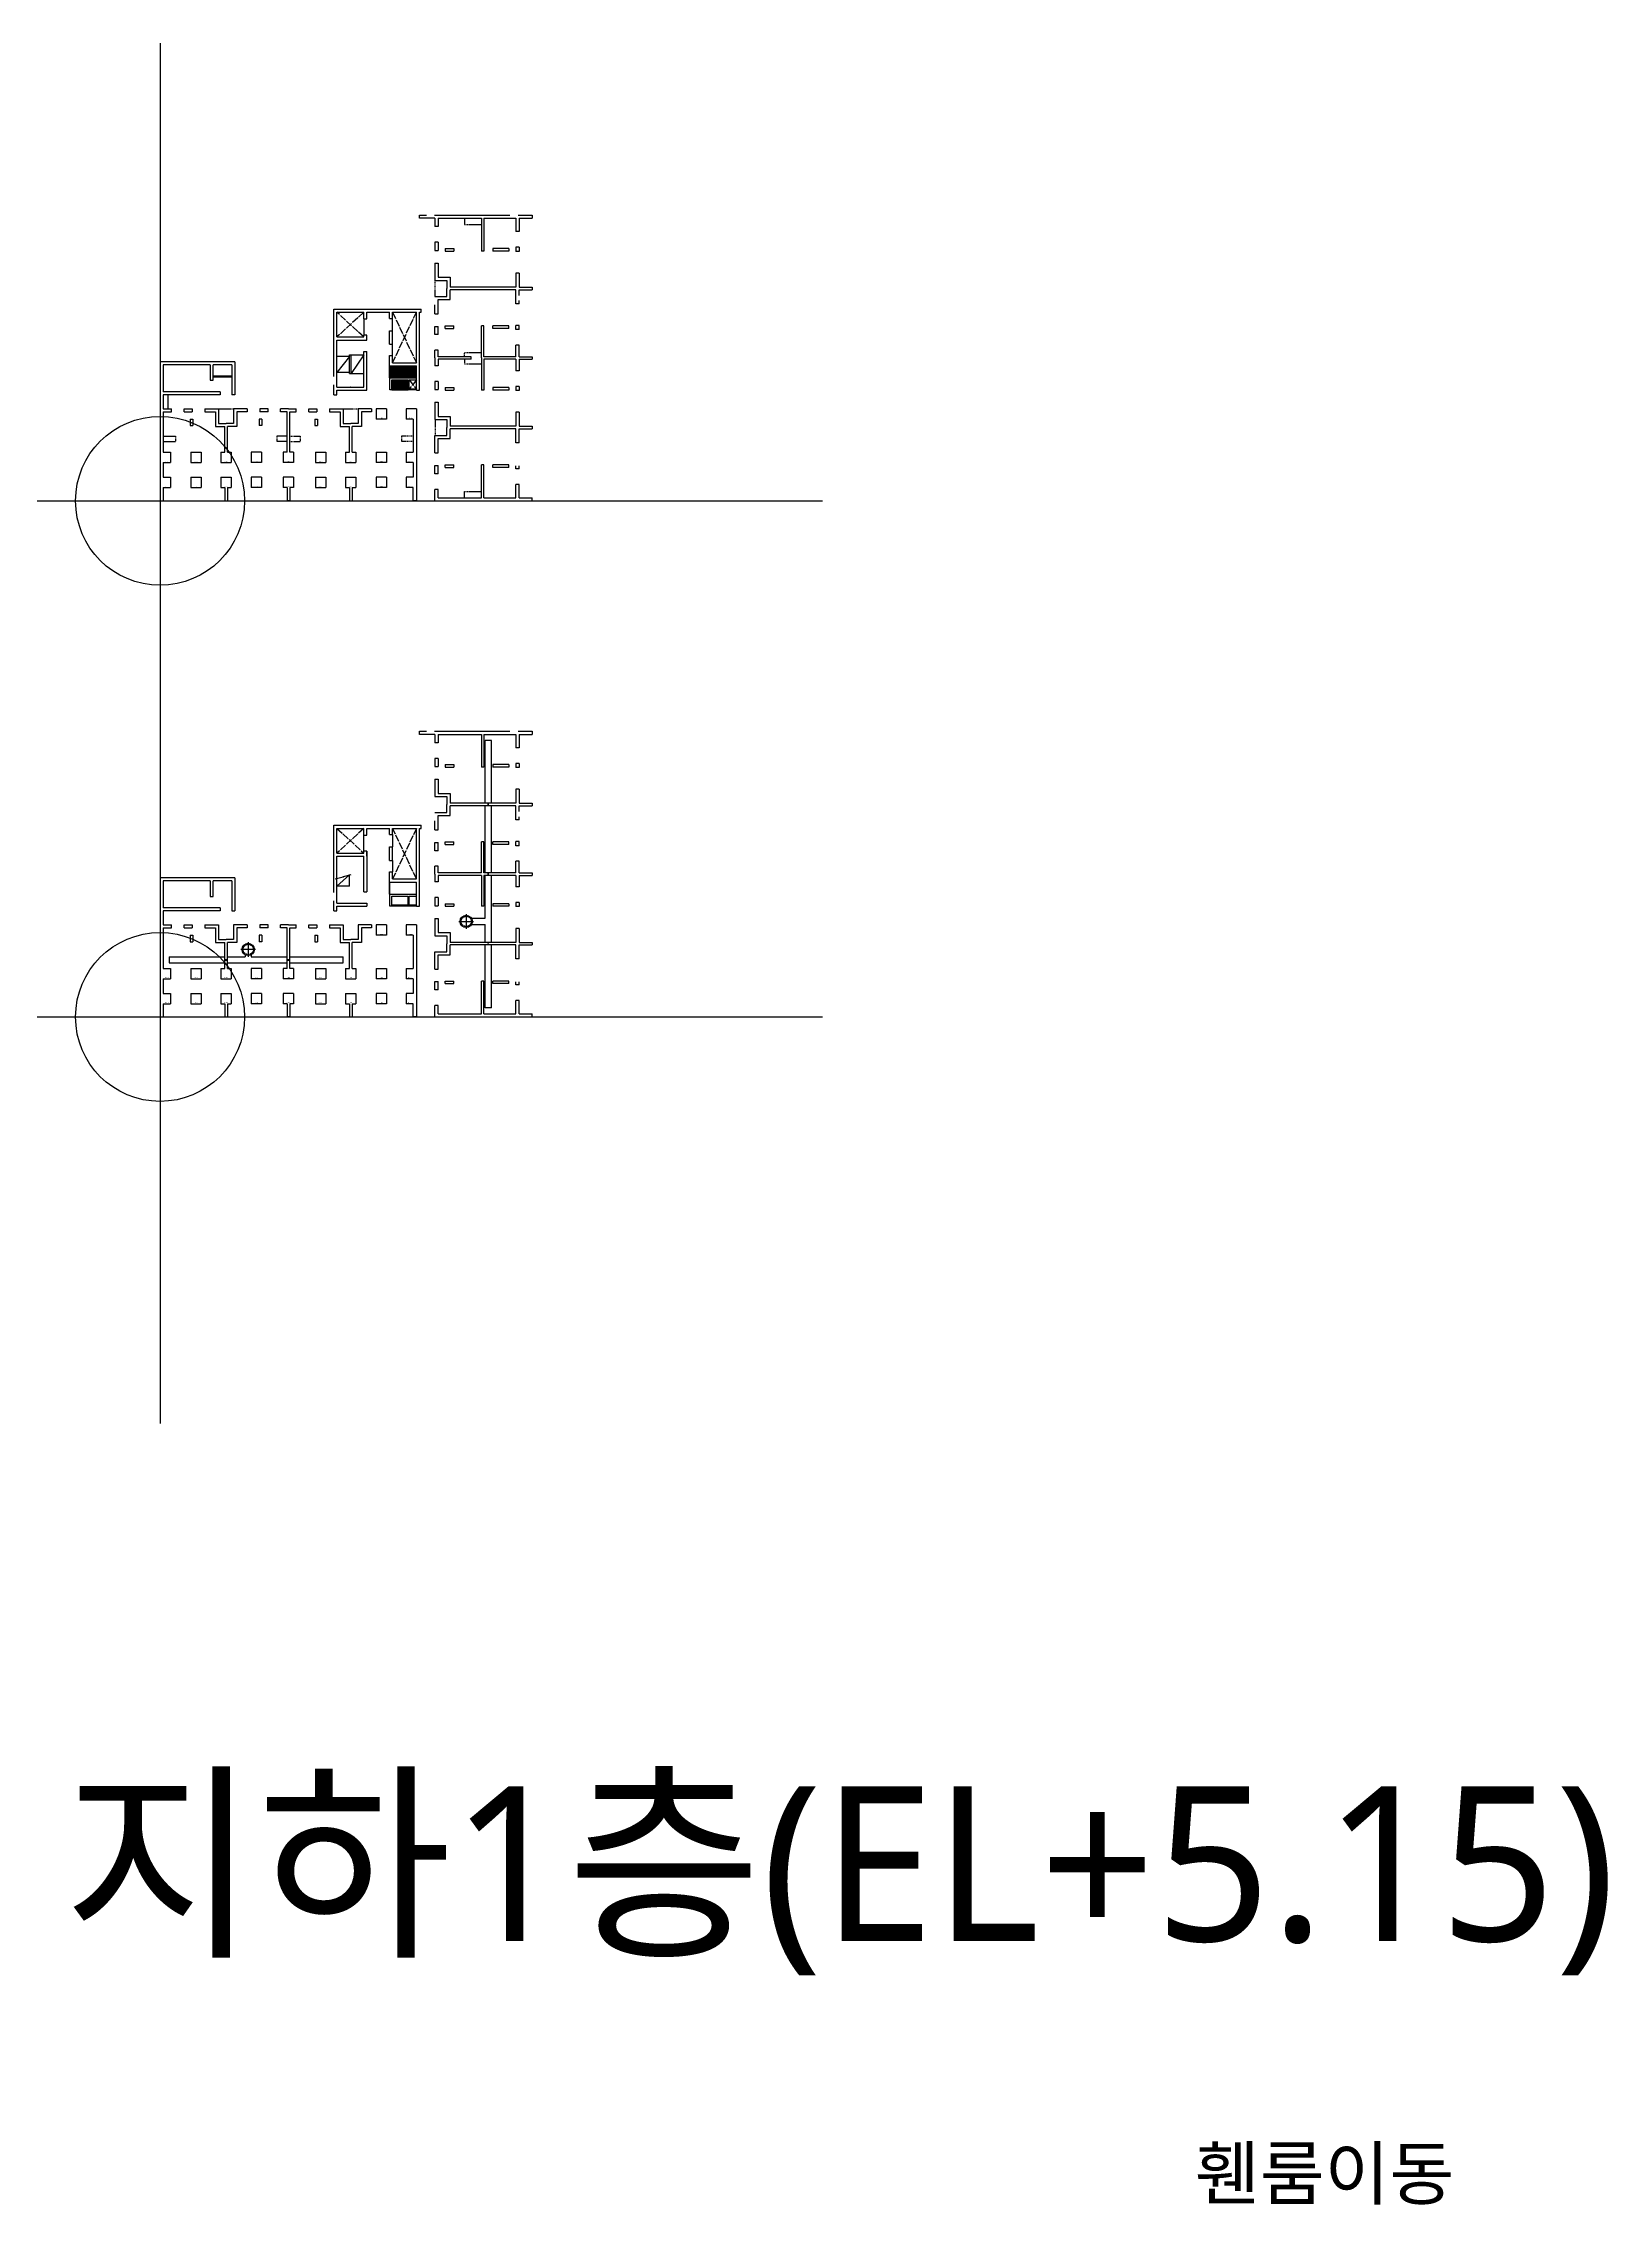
# Model space of a CAD drawing. Header units: millimetres. Extents: x 317501 to 2277231, y -321722 to 1186893.
# Drawn here: x 1121531 to 1273084, y 977494 to 1186893 of the extents above; entities that cross this region are included whole.
import ezdxf
from ezdxf.enums import TextEntityAlignment as Align

# ---------------------------------------------------------------- set-up
doc = ezdxf.new("R2010")
doc.units = ezdxf.units.MM
doc.header["$LTSCALE"] = 57
doc.linetypes.add('XS-지하주차장$0$DDOT', pattern=[14, 12, -1, 0, -1])
doc.linetypes.add('XS-지하주차장$0$HID', pattern=[2.3, 1.5, -0.8])
for name, color, linetype, plot in [('XS-지하주차장$0$0106', 3, 'XS-지하주차장$0$HID', False), ('XS-지하주차장$0$DEFPOINT', 144, 'Continuous', False), ('XS-지하주차장$0$PD', 145, 'XS-지하주차장$0$HID', False)]:
    doc.layers.add(name, color=color, linetype=linetype, plot=plot)
for name, color, linetype in [('XS-지하주차장$0$DASH', 8, 'Continuous'), ('XS-지하주차장$0$EL7', 7, 'Continuous'), ('XS-지하주차장$0$FP-CORE', 8, 'Continuous'), ('XS-지하주차장$0$OPEN', 9, 'XS-지하주차장$0$DDOT'), ('XS-지하주차장$0$STEEL', 9, 'Continuous'), ('XS-지하주차장$0$TEXT', 3, 'Continuous'), ('XS-지하주차장$0$W1', 2, 'Continuous'), ('XS-지하주차장$0$W2', 9, 'Continuous'), ('XS-지하주차장$0$집수정-주동', 21, 'Continuous'), ('XS-지하주차장$0$트렌치-주동', 21, 'Continuous')]:
    doc.layers.add(name, color=color, linetype=linetype)
doc.styles.add('XS-지하주차장$0$맑은고딕', font='malgun.ttf')

# ---------------------------------------------------------------- blocks, each defined once
blk = doc.blocks.new('XS-지하주차장$0$집수정-주동')
at = {"layer": 'XS-지하주차장$0$집수정-주동'}
for p, q in [((707, 0), (-707, 0)), ((0, 707), (0, -707))]:
    blk.add_line(p, q, dxfattribs=at)
blk.add_circle((0, 0), 600, dxfattribs=at)
at = {"layer": 'XS-지하주차장$0$집수정-주동', "linetype": 'XS-지하주차장$0$HID'}
blk.add_circle((0, 0), 500, dxfattribs=at)
blk = doc.blocks.new('XS-지하주차장$0$B2-6')
at = {"layer": 'XS-지하주차장$0$EL7'}
for p, q in [((19735, 16050), (19735, 17620)), ((22535, 17675), (22535, 16485)), ((22535, 15165), (22535, 14075))]:
    blk.add_line(p, q, dxfattribs=at)
at = {"layer": 'XS-지하주차장$0$FP-CORE'}
for p, q in [((18368, 13755), (17135, 12680)), ((18368, 12680), (17135, 12680)), ((18368, 12680), (18368, 13755))]:
    blk.add_line(p, q, dxfattribs=at)
blk.add_lwpolyline([(16979, 13383), (17727, 13584), (17739, 13540), (17764, 13640), (17775, 13596), (18524, 13797)], dxfattribs=at)
at = {"layer": 'XS-지하주차장$0$OPEN'}
for p, q in [((19735, 18275), (17135, 15875)), ((17135, 18275), (19735, 15875)), ((24835, 18275), (22535, 13375)), ((24835, 13375), (22535, 18275))]:
    blk.add_line(p, q, dxfattribs=at)
at = {"layer": 'XS-지하주차장$0$STEEL'}
for p, q in [((22235, 11910), (22235, 13075)), ((22265, 11910), (22265, 13075)), ((22265, 11910), (22235, 11910))]:
    blk.add_line(p, q, dxfattribs=at)
at = {"layer": 'XS-지하주차장$0$W1'}
for p, q in [((25145, 27680), (25800, 27680)), ((25145, 27380), (25145, 27680)), ((26635, 27380), (25145, 27380)), ((26600, 27680), (33900, 27680)), ((26635, 27380), (26635, 26565)), ((26935, 27380), (26935, 26565)), ((26935, 27380), (31130, 27380)), ((31130, 27380), (31130, 24200)), ((31380, 27380), (31380, 24200)), ((31380, 27380), (34475, 27380)), ((34475, 27380), (34475, 26080)), ((34700, 27680), (36060, 27680)), ((34775, 27380), (34775, 26080)), ((34775, 27380), (36060, 27380)), ((36060, 27680), (36060, 27380)), ((26935, 26565), (26635, 26565)), ((34775, 26080), (34475, 26080)), ((26935, 25055), (26635, 25055)), ((26635, 25055), (26635, 24255)), ((26635, 24255), (26935, 24255)), ((26635, 23035), (26935, 23035)), ((26635, 23035), (26635, 21355)), ((26935, 25055), (26935, 24255)), ((26935, 23035), (26935, 21655)), ((27635, 24450), (28465, 24450)), ((27635, 24450), (27635, 24200)), ((27635, 24200), (28465, 24200)), ((28465, 24450), (28465, 24200)), ((31380, 24200), (31130, 24200)), ((33775, 24450), (32240, 24450)), ((32240, 24450), (32240, 24200)), ((33775, 24200), (32240, 24200)), ((33775, 24450), (33775, 24200)), ((34475, 24570), (34475, 24170)), ((34775, 24570), (34475, 24570)), ((34775, 24170), (34475, 24170)), ((34775, 24570), (34775, 24170)), ((26635, 21355), (27795, 21355)), ((26935, 21655), (28095, 21655)), ((27795, 21355), (27795, 20580)), ((28095, 21655), (28095, 20705)), ((34475, 22060), (34475, 20705)), ((34775, 22060), (34475, 22060)), ((34775, 22060), (34775, 20705)), ((26635, 19805), (27795, 19805)), ((26635, 18125), (26635, 19005)), ((26935, 18125), (26935, 19505)), ((26935, 19505), (28095, 19505)), ((27795, 19805), (27795, 20580)), ((34475, 20705), (28095, 20705)), ((34475, 20455), (28095, 20455)), ((28095, 19505), (28095, 20455)), ((34475, 19100), (34475, 20455)), ((34775, 19100), (34475, 19100)), ((34775, 20705), (36060, 20705)), ((34775, 19900), (34775, 20455)), ((34775, 20455), (36060, 20455)), ((34775, 19100), (34775, 19400)), ((36060, 20705), (36060, 20455)), ((16835, 18575), (25285, 18575)), ((16835, 12050), (16835, 18575)), ((17135, 15875), (17135, 18275)), ((17135, 18275), (19735, 18275)), ((19735, 17620), (19735, 18275)), ((19735, 17620), (20035, 17620)), ((20035, 18275), (22235, 18275)), ((20035, 17620), (20035, 18275)), ((22235, 17675), (22235, 18275)), ((22235, 17675), (22535, 17675)), ((22535, 18275), (24835, 18275)), ((22535, 17675), (22535, 18275)), ((24835, 13375), (24835, 18275)), ((25135, 10725), (25135, 18275)), ((25135, 18275), (25285, 18275)), ((25285, 18275), (25285, 18575)), ((26635, 18125), (26935, 18125)), ((26635, 16905), (26935, 16905)), ((26635, 16105), (26635, 16905)), ((26935, 16105), (26935, 16905)), ((27635, 16960), (28465, 16960)), ((27635, 16710), (27635, 16960)), ((28465, 16710), (28465, 16960)), ((31130, 13965), (31130, 16960)), ((31380, 16960), (31130, 16960)), ((31380, 13965), (31380, 16960)), ((33775, 16960), (32240, 16960)), ((32240, 16710), (32240, 16960)), ((33775, 16710), (33775, 16960)), ((34475, 16590), (34475, 16990)), ((34775, 16990), (34475, 16990)), ((34775, 16590), (34775, 16990)), ((17135, 15875), (19735, 15875)), ((17135, 11025), (17135, 15575)), ((17135, 15575), (19735, 15575)), ((19735, 15875), (19735, 16050)), ((20035, 16050), (19735, 16050)), ((19735, 12135), (19735, 15575)), ((20035, 16050), (20035, 12135)), ((20035, 15575), (20035, 16050)), ((22235, 15165), (22235, 16485)), ((22235, 16485), (22535, 16485)), ((22235, 15165), (22535, 15165)), ((22535, 15165), (22535, 16485)), ((26935, 16105), (26635, 16105)), ((27635, 16710), (28465, 16710)), ((33775, 16710), (32240, 16710)), ((34775, 16590), (34475, 16590)), ((34775, 15080), (34475, 15080)), ((34475, 13965), (34475, 15080)), ((34775, 13965), (34775, 15080)), ((7250, 13475), (0, 13475)), ((0, 13475), (0, 0)), ((300, 13175), (300, 10575)), ((4850, 13175), (300, 13175)), ((4850, 13175), (4850, 11685)), ((6950, 13175), (5150, 13175)), ((5150, 11685), (5150, 13175)), ((6950, 13175), (6950, 10275)), ((7250, 13475), (7250, 10275)), ((22235, 13075), (22235, 14075)), ((22235, 14075), (22535, 14075)), ((22235, 13075), (24835, 13075)), ((22535, 13375), (22535, 14075)), ((22535, 13375), (24835, 13375)), ((24835, 10725), (24835, 13075)), ((26935, 14595), (26635, 14595)), ((26635, 13840), (26635, 14595)), ((26635, 13840), (26635, 13085)), ((26935, 13085), (26635, 13085)), ((26935, 13965), (26935, 14595)), ((31130, 13965), (26935, 13965)), ((31130, 13715), (26935, 13715)), ((26935, 13715), (26935, 13085)), ((31130, 13715), (31130, 10720)), ((34475, 13965), (31380, 13965)), ((34475, 13715), (31380, 13715)), ((31380, 13715), (31380, 10720)), ((34475, 13715), (34475, 12600)), ((34775, 12600), (34475, 12600)), ((34775, 13965), (36060, 13965)), ((34775, 13715), (34775, 12600)), ((34775, 13715), (36060, 13715)), ((36060, 13965), (36060, 13715)), ((5840, 10575), (300, 10575)), ((4850, 11685), (5150, 11685)), ((5840, 10575), (5840, 10275)), ((16835, 10275), (16835, 11250)), ((17135, 11025), (20035, 11025)), ((17135, 10275), (17135, 10725)), ((17135, 10725), (20035, 10725)), ((19735, 12135), (20035, 12135)), ((20035, 11025), (20035, 10725)), ((24835, 10725), (25135, 10725)), ((26935, 11575), (26635, 11575)), ((26635, 11575), (26635, 10775)), ((26635, 10775), (26935, 10775)), ((26935, 11575), (26935, 10775)), ((27635, 10970), (28465, 10970)), ((27635, 10970), (27635, 10720)), ((27635, 10720), (28465, 10720)), ((28465, 10970), (28465, 10720)), ((31380, 10720), (31130, 10720)), ((33775, 10970), (32240, 10970)), ((32240, 10970), (32240, 10720)), ((33775, 10720), (32240, 10720)), ((33775, 10970), (33775, 10720)), ((34475, 11090), (34475, 10690)), ((34775, 11090), (34475, 11090)), ((34775, 10690), (34475, 10690)), ((34775, 11090), (34775, 10690)), ((5840, 10275), (300, 10275)), ((300, 10275), (300, 8925)), ((300, 8925), (1115, 8925)), ((300, 8625), (1115, 8625)), ((300, 8625), (300, 4705)), ((1115, 8625), (1115, 8925)), ((2325, 8625), (2325, 8925)), ((2325, 8925), (3125, 8925)), ((2325, 8625), (3125, 8625)), ((3125, 8925), (3125, 8625)), ((4345, 8925), (4345, 8625)), ((4345, 8925), (5675, 8925)), ((4345, 8625), (5375, 8625)), ((5375, 8625), (5375, 7205)), ((5675, 8925), (5675, 7505)), ((6950, 10275), (7250, 10275)), ((8455, 8925), (7125, 8925)), ((7125, 8925), (7125, 7505)), ((8455, 8625), (7425, 8625)), ((7425, 8625), (7425, 7205)), ((8455, 8925), (8455, 8625)), ((9675, 8925), (9675, 8625)), ((10475, 8925), (9675, 8925)), ((10475, 8625), (9675, 8625)), ((10475, 8625), (10475, 8925)), ((11685, 8625), (11685, 8925)), ((12440, 8925), (11685, 8925)), ((12315, 8625), (11685, 8625)), ((12315, 4705), (12315, 8625)), ((12440, 8925), (13195, 8925)), ((12565, 4705), (12565, 8625)), ((12565, 8625), (13195, 8625)), ((13195, 8625), (13195, 8925)), ((14405, 8625), (14405, 8925)), ((14405, 8925), (15205, 8925)), ((14405, 8625), (15205, 8625)), ((15205, 8925), (15205, 8625)), ((16425, 8925), (16425, 8625)), ((16425, 8925), (17755, 8925)), ((16425, 8625), (17455, 8625)), ((16835, 10275), (17135, 10275)), ((17455, 8625), (17455, 7205)), ((17755, 8925), (17755, 7505)), ((20500, 8925), (19205, 8925)), ((19205, 8925), (19205, 7505)), ((20500, 8625), (19505, 8625)), ((19505, 8625), (19505, 7205)), ((20500, 8925), (20500, 8625)), ((21950, 8925), (20950, 8925)), ((20950, 8925), (20950, 7925)), ((21950, 8925), (21950, 7925)), ((24835, 8925), (23835, 8925)), ((23835, 8925), (23835, 7925)), ((24835, 8925), (24835, 0)), ((26635, 9555), (26935, 9555)), ((26635, 9555), (26635, 7875)), ((26935, 9555), (26935, 8175)), ((34475, 8580), (34475, 7225)), ((34775, 8580), (34475, 8580)), ((34775, 8580), (34775, 7225)), ((2930, 7925), (2930, 7295)), ((2930, 7925), (3180, 7925)), ((2930, 7295), (3180, 7295)), ((3180, 7925), (3180, 7295)), ((5375, 7205), (6275, 7205)), ((5675, 7505), (6400, 7505)), ((6275, 4705), (6275, 7205)), ((7125, 7505), (6400, 7505)), ((6525, 4705), (6525, 7205)), ((7425, 7205), (6525, 7205)), ((9620, 7925), (9620, 7295)), ((9870, 7925), (9620, 7925)), ((9870, 7295), (9620, 7295)), ((9870, 7925), (9870, 7295)), ((15010, 7925), (15010, 7295)), ((15010, 7925), (15260, 7925)), ((15010, 7295), (15260, 7295)), ((15260, 7925), (15260, 7295)), ((17455, 7205), (18355, 7205)), ((17755, 7505), (18480, 7505)), ((18355, 4705), (18355, 7205)), ((19205, 7505), (18480, 7505)), ((19505, 7205), (18605, 7205)), ((18605, 4705), (18605, 7205)), ((21950, 7925), (20950, 7925)), ((24535, 7925), (23835, 7925)), ((24535, 7925), (24535, 4705)), ((26635, 7875), (27795, 7875)), ((26635, 4645), (26635, 6325)), ((26635, 6325), (27795, 6325)), ((26935, 8175), (28095, 8175)), ((27795, 7875), (27795, 7100)), ((27795, 6325), (27795, 7100)), ((28095, 8175), (28095, 7225)), ((34475, 7225), (28095, 7225)), ((34475, 6975), (28095, 6975)), ((28095, 6025), (28095, 6975)), ((34475, 5620), (34475, 6975)), ((34775, 7225), (36060, 7225)), ((34775, 5620), (34775, 6975)), ((34775, 6975), (36060, 6975)), ((36060, 7225), (36060, 6975)), ((300, 4705), (1000, 4705)), ((1000, 4705), (1000, 3705)), ((2980, 4705), (3980, 4705)), ((2980, 4705), (2980, 3705)), ((3980, 4705), (3980, 3705)), ((5900, 4705), (6275, 4705)), ((5900, 4705), (5900, 3705)), ((6525, 4705), (6900, 4705)), ((6900, 4705), (6900, 3705)), ((9820, 4705), (8820, 4705)), ((8820, 4705), (8820, 3705)), ((9820, 4705), (9820, 3705)), ((12315, 4705), (11940, 4705)), ((11940, 4705), (11940, 3705)), ((12940, 4705), (12565, 4705)), ((12940, 4705), (12940, 3705)), ((15060, 4705), (16060, 4705)), ((15060, 4705), (15060, 3705)), ((16060, 4705), (16060, 3705)), ((17980, 4705), (18355, 4705)), ((17980, 4705), (17980, 3705)), ((18605, 4705), (18980, 4705)), ((18980, 4705), (18980, 3705)), ((20950, 4705), (21950, 4705)), ((20950, 4705), (20950, 3705)), ((21950, 4705), (21950, 3705)), ((23835, 4705), (24535, 4705)), ((23835, 4705), (23835, 3705)), ((26635, 4645), (26935, 4645)), ((26935, 4645), (26935, 6025)), ((26935, 6025), (28095, 6025)), ((34775, 5620), (34475, 5620)), ((300, 3705), (300, 2285)), ((300, 3705), (1000, 3705)), ((300, 2285), (1000, 2285)), ((1000, 2285), (1000, 1285)), ((2980, 3705), (3980, 3705)), ((2980, 2285), (3980, 2285)), ((2980, 2285), (2980, 1285)), ((3980, 2285), (3980, 1285)), ((5900, 3705), (6900, 3705)), ((5900, 2285), (6900, 2285)), ((5900, 2285), (5900, 1285)), ((6900, 2285), (6900, 1285)), ((9820, 3705), (8820, 3705)), ((9820, 2285), (8820, 2285)), ((8820, 2285), (8820, 1285)), ((9820, 2285), (9820, 1285)), ((12940, 3705), (11940, 3705)), ((12940, 2285), (11940, 2285)), ((11940, 2285), (11940, 1285)), ((12940, 2285), (12940, 1285)), ((15060, 3705), (16060, 3705)), ((15060, 2285), (16060, 2285)), ((15060, 2285), (15060, 1285)), ((16060, 2285), (16060, 1285)), ((17980, 3705), (18980, 3705)), ((17980, 2285), (18980, 2285)), ((17980, 2285), (17980, 1285)), ((18980, 2285), (18980, 1285)), ((21950, 3705), (20950, 3705)), ((21950, 2285), (20950, 2285)), ((20950, 2285), (20950, 1285)), ((21950, 2285), (21950, 1285)), ((24535, 3705), (23835, 3705)), ((23835, 2285), (23835, 1285)), ((24535, 2285), (23835, 2285)), ((24535, 3705), (24535, 2285)), ((26635, 3425), (26935, 3425)), ((26635, 2625), (26635, 3425)), ((26935, 2625), (26635, 2625)), ((26935, 2625), (26935, 3425)), ((27635, 3480), (28465, 3480)), ((27635, 3230), (27635, 3480)), ((27635, 3230), (28465, 3230)), ((28465, 3230), (28465, 3480)), ((31130, 300), (31130, 3480)), ((31380, 3480), (31130, 3480)), ((31380, 300), (31380, 3480)), ((33775, 3480), (32240, 3480)), ((32240, 3230), (32240, 3480)), ((33775, 3230), (32240, 3230)), ((33775, 3230), (33775, 3480)), ((34475, 3110), (34475, 3400)), ((34775, 3110), (34475, 3110)), ((34775, 3110), (34775, 3400)), ((0, 0), (300, 0)), ((300, 1285), (300, 0)), ((300, 1285), (1000, 1285)), ((2980, 1285), (3980, 1285)), ((5900, 1285), (6275, 1285)), ((6275, 1285), (6275, 0)), ((6525, 1285), (6525, 0)), ((6525, 1285), (6900, 1285)), ((9820, 1285), (8820, 1285)), ((12315, 1285), (11940, 1285)), ((12315, 1285), (12315, 0)), ((12565, 1285), (12565, 0)), ((12940, 1285), (12565, 1285)), ((15060, 1285), (16060, 1285)), ((17980, 1285), (18355, 1285)), ((18355, 1285), (18355, 0)), ((18605, 1285), (18605, 0)), ((18605, 1285), (18980, 1285)), ((21950, 1285), (20950, 1285)), ((24535, 1285), (23835, 1285)), ((24535, 0), (24535, 1285)), ((26935, 1115), (26635, 1115)), ((26635, 0), (26635, 1115)), ((26935, 300), (26935, 1115)), ((26935, 300), (31130, 300)), ((31380, 300), (34475, 300)), ((34775, 1600), (34475, 1600)), ((34475, 300), (34475, 1600)), ((34775, 300), (34775, 1600)), ((34775, 300), (36060, 300)), ((36060, 0), (36060, 300)), ((6275, 0), (6525, 0)), ((12565, 0), (12315, 0)), ((18355, 0), (18605, 0)), ((24835, 0), (24535, 0)), ((26635, 0), (33750, 0)), ((34550, 0), (36060, 0))]:
    blk.add_line(p, q, dxfattribs=at)
at = {"layer": 'XS-지하주차장$0$W2'}
for p, q in [((22250, 11910), (24835, 11910)), ((22250, 10740), (22250, 11910)), ((24835, 10740), (22250, 10740)), ((22440, 11720), (24040, 11720)), ((22440, 10830), (22440, 11720)), ((24040, 10830), (22440, 10830)), ((24040, 10830), (24040, 11720)), ((24130, 11720), (24835, 11720)), ((24130, 10830), (24130, 11720)), ((24835, 10830), (24130, 10830))]:
    blk.add_line(p, q, dxfattribs=at)
at = {"layer": 'XS-지하주차장$0$트렌치-주동'}
for p, q in [((31510, 20705), (31510, 26780)), ((32110, 26780), (31510, 26780)), ((32110, 20705), (32110, 26780)), ((31510, 13965), (31510, 20455)), ((32110, 13965), (32110, 20455)), ((31510, 9560), (31510, 13715)), ((32110, 7225), (32110, 13715)), ((30180, 9560), (31510, 9560)), ((30180, 8960), (31510, 8960)), ((31510, 7225), (31510, 8960)), ((31510, 900), (31510, 6975)), ((32110, 900), (32110, 6975)), ((900, 5830), (6275, 5830)), ((900, 5830), (900, 5230)), ((900, 5230), (6275, 5230)), ((6525, 5830), (8245, 5830)), ((6525, 5230), (12315, 5230)), ((8245, 6025), (8245, 5830)), ((8845, 6025), (8845, 5830)), ((8845, 5830), (12315, 5830)), ((12565, 5830), (17755, 5830)), ((12565, 5230), (17755, 5230)), ((17755, 5230), (17755, 5830)), ((32110, 900), (31510, 900))]:
    blk.add_line(p, q, dxfattribs=at)
at = {"layer": 'XS-지하주차장$0$트렌치-주동', "linetype": 'XS-지하주차장$0$HID'}
for p, q in [((31785, 20455), (31785, 20705)), ((31835, 20455), (31835, 20705)), ((31785, 13715), (31785, 13965)), ((31835, 13715), (31835, 13965)), ((31785, 6975), (31785, 7225)), ((31835, 6975), (31835, 7225)), ((6275, 5555), (6525, 5555)), ((6275, 5505), (6525, 5505)), ((12315, 5555), (12565, 5555)), ((12315, 5505), (12565, 5505))]:
    blk.add_line(p, q, dxfattribs=at)
at = {"layer": 'XS-지하주차장$0$집수정-주동', "rotation": 90}
blk.add_blockref('XS-지하주차장$0$집수정-주동', (29660, 9260), dxfattribs=at)
at = {"layer": 'XS-지하주차장$0$집수정-주동'}
blk.add_blockref('XS-지하주차장$0$집수정-주동', (8545, 6545), dxfattribs=at)
at = {"layer": 'XS-지하주차장$0$DEFPOINT', "color": 2, "style": 'XS-지하주차장$0$맑은고딕', "width": 0.8}
for p in [(21450, 8025), (24235, 8025), (650, 3805), (3480, 3805), (6400, 3805), (9320, 3805), (12440, 3805), (15560, 3805), (18480, 3805), (21450, 3805), (24185, 3805), (650, 1385), (3480, 1385), (6400, 1385), (9320, 1385), (12440, 1385), (15508, 1385), (18480, 1385), (21450, 1385), (24185, 1385)]:
    blk.add_text('1000X1000', height=50, dxfattribs=at).set_placement(p, align=Align.MIDDLE_CENTER)
blk = doc.blocks.new('XS-지하주차장$0$B1-6')
at = {"layer": 'XS-지하주차장$0$DASH'}
h = blk.add_hatch(dxfattribs=at)
h.set_pattern_fill('DASH', color=256, scale=350, angle=180, style=0)
h.set_pattern_definition([(2e-15, (-357891.64, 9798.91), (43.75, 43.75), [43.75, -43.75])])
h.paths.add_polyline_path([(22265, 13075), (24835, 13075), (24835, 11910), (22265, 11910)])
h = blk.add_hatch(dxfattribs=at)
h.set_pattern_fill('DASH', color=256, scale=350, angle=180, style=0)
h.set_pattern_definition([(2e-15, (-357891.64, 8753.91), (43.75, 43.75), [43.75, -43.75])])
h.paths.add_polyline_path([(22440, 11720), (24040, 11720), (24040, 10755), (22440, 10755)])
at = {"layer": 'XS-지하주차장$0$DEFPOINT', "color": 1}
for p, q in [((18460, 11025), (18410, 11025)), ((18435, 11000), (18435, 11050))]:
    blk.add_line(p, q, dxfattribs=at)
at = {"layer": 'XS-지하주차장$0$EL7'}
for p, q in [((19735, 17620), (19735, 16050)), ((22535, 16485), (22535, 17675)), ((22535, 14075), (22535, 15165))]:
    blk.add_line(p, q, dxfattribs=at)
at = {"layer": 'XS-지하주차장$0$FP-CORE'}
for p, q in [((18368, 13980), (17135, 13980)), ((18368, 13980), (17135, 12420)), ((18368, 14150), (19735, 14150)), ((18368, 12330), (18368, 14150)), ((18503, 12330), (18503, 14150)), ((19735, 14150), (18503, 12330)), ((18365, 12420), (17135, 12420)), ((18368, 12330), (19735, 12330))]:
    blk.add_line(p, q, dxfattribs=at)
at = {"layer": 'XS-지하주차장$0$OPEN'}
for p, q in [((19735, 15875), (17135, 18275)), ((19735, 18275), (17135, 15875)), ((22535, 13375), (24835, 18275)), ((22535, 18275), (24835, 13375)), ((24130, 11720), (24835, 10830)), ((24835, 11720), (24130, 10830))]:
    blk.add_line(p, q, dxfattribs=at)
at = {"layer": 'XS-지하주차장$0$PD'}
for p, q in [((29485, 27380), (29485, 26785)), ((29485, 26785), (31130, 26785)), ((26665, 19805), (26665, 21355)), ((29485, 14375), (31130, 14375)), ((29485, 13965), (29485, 14375)), ((29485, 13715), (29485, 13280)), ((29485, 13280), (31130, 13280)), ((770, 10275), (770, 8925)), ((7125, 8895), (5675, 8895)), ((19205, 8895), (17755, 8895)), ((26665, 7875), (26665, 6325)), ((300, 6275), (1495, 6275)), ((300, 5765), (1495, 5765)), ((1495, 6275), (1495, 5765)), ((12315, 6275), (11305, 6275)), ((11305, 6275), (11305, 5765)), ((12315, 5765), (11305, 5765)), ((12565, 6275), (13575, 6275)), ((12565, 5765), (13575, 5765)), ((13575, 6275), (13575, 5765)), ((24535, 6275), (23385, 6275)), ((23385, 6275), (23385, 5765)), ((24535, 5765), (23385, 5765)), ((29485, 895), (31130, 895)), ((29485, 300), (29485, 895))]:
    blk.add_line(p, q, dxfattribs=at)
at = {"layer": 'XS-지하주차장$0$STEEL'}
for p, q in [((22235, 11910), (22235, 13075)), ((22265, 11910), (22265, 13075)), ((22265, 11910), (22235, 11910)), ((22440, 10725), (22440, 10755)), ((22440, 10755), (24040, 10755)), ((24040, 10725), (22440, 10725)), ((24040, 10755), (24040, 10725))]:
    blk.add_line(p, q, dxfattribs=at)
at = {"layer": 'XS-지하주차장$0$W1'}
for p, q in [((25145, 27380), (25145, 27680)), ((25145, 27680), (25800, 27680)), ((26635, 27380), (25145, 27380)), ((26600, 27680), (33900, 27680)), ((26635, 27380), (26635, 26565)), ((26935, 27380), (26935, 26565)), ((26935, 27380), (31130, 27380)), ((31130, 27380), (31130, 24200)), ((31380, 27380), (31380, 24200)), ((31380, 27380), (34475, 27380)), ((34475, 27380), (34475, 26080)), ((34700, 27680), (36060, 27680)), ((34775, 27380), (34775, 26080)), ((34775, 27380), (36060, 27380)), ((36060, 27680), (36060, 27380)), ((26935, 26565), (26635, 26565)), ((34775, 26080), (34475, 26080)), ((26935, 25055), (26635, 25055)), ((26635, 25055), (26635, 24255)), ((26635, 24255), (26935, 24255)), ((26635, 23035), (26935, 23035)), ((26635, 23035), (26635, 21355)), ((26935, 25055), (26935, 24255)), ((26935, 23035), (26935, 21655)), ((27635, 24450), (28465, 24450)), ((27635, 24450), (27635, 24200)), ((27635, 24200), (28465, 24200)), ((28465, 24450), (28465, 24200)), ((31380, 24200), (31130, 24200)), ((33775, 24450), (32240, 24450)), ((32240, 24450), (32240, 24200)), ((33775, 24200), (32240, 24200)), ((33775, 24450), (33775, 24200)), ((34475, 24570), (34475, 24170)), ((34775, 24570), (34475, 24570)), ((34775, 24170), (34475, 24170)), ((34775, 24570), (34775, 24170)), ((26635, 21355), (27795, 21355)), ((26935, 21655), (28095, 21655)), ((27795, 21355), (27795, 20580)), ((28095, 21655), (28095, 20705)), ((34475, 22060), (34475, 20705)), ((34775, 22060), (34475, 22060)), ((34775, 22060), (34775, 20705)), ((26635, 19805), (27795, 19805)), ((26635, 18125), (26635, 19005)), ((26935, 18125), (26935, 19505)), ((26935, 19505), (28095, 19505)), ((27795, 19805), (27795, 20580)), ((34475, 20705), (28095, 20705)), ((34475, 20455), (28095, 20455)), ((28095, 19505), (28095, 20455)), ((34475, 19100), (34475, 20455)), ((34775, 19100), (34475, 19100)), ((34775, 20705), (36060, 20705)), ((34775, 19900), (34775, 20455)), ((34775, 20455), (36060, 20455)), ((34775, 19100), (34775, 19400)), ((36060, 20705), (36060, 20455)), ((16835, 12050), (16835, 18575)), ((16835, 18575), (25285, 18575)), ((17135, 15875), (17135, 18275)), ((17135, 18275), (19735, 18275)), ((19735, 17620), (19735, 18275)), ((19735, 17620), (20035, 17620)), ((20035, 18275), (22235, 18275)), ((20035, 17620), (20035, 18275)), ((22235, 17675), (22235, 18275)), ((22235, 17675), (22535, 17675)), ((22535, 18275), (24835, 18275)), ((22535, 17675), (22535, 18275)), ((24835, 13375), (24835, 18275)), ((25135, 10725), (25135, 18275)), ((25135, 18275), (25285, 18275)), ((25285, 18275), (25285, 18575)), ((26635, 18125), (26935, 18125)), ((26635, 16905), (26935, 16905)), ((26635, 16105), (26635, 16905)), ((26935, 16105), (26935, 16905)), ((27635, 16960), (28465, 16960)), ((27635, 16710), (27635, 16960)), ((28465, 16710), (28465, 16960)), ((31130, 13840), (31130, 16960)), ((31380, 16960), (31130, 16960)), ((31380, 13965), (31380, 16960)), ((33775, 16960), (32240, 16960)), ((32240, 16710), (32240, 16960)), ((33775, 16710), (33775, 16960)), ((34475, 16590), (34475, 16990)), ((34775, 16990), (34475, 16990)), ((34775, 16590), (34775, 16990)), ((17135, 15875), (19735, 15875)), ((17135, 11025), (17135, 15575)), ((17135, 15575), (20035, 15575)), ((19735, 15875), (19735, 16050)), ((20035, 16050), (19735, 16050)), ((20035, 15575), (20035, 16050)), ((22235, 15165), (22235, 16485)), ((22235, 16485), (22535, 16485)), ((22235, 15165), (22535, 15165)), ((22535, 15165), (22535, 16485)), ((26935, 16105), (26635, 16105)), ((27635, 16710), (28465, 16710)), ((33775, 16710), (32240, 16710)), ((34775, 16590), (34475, 16590)), ((34775, 15080), (34475, 15080)), ((34475, 13965), (34475, 15080)), ((34775, 13965), (34775, 15080)), ((7250, 13475), (0, 13475)), ((0, 13475), (0, 8925)), ((300, 13175), (300, 10575)), ((4850, 13175), (300, 13175)), ((4850, 13175), (4850, 11685)), ((6950, 13175), (5150, 13175)), ((5150, 11685), (5150, 13175)), ((6950, 13175), (6950, 10275)), ((7250, 13475), (7250, 10275)), ((19735, 11025), (19735, 14465)), ((19735, 14465), (20035, 14465)), ((20035, 10725), (20035, 14465)), ((22235, 13075), (22235, 14075)), ((22235, 14075), (22535, 14075)), ((22235, 13075), (24835, 13075)), ((22535, 13375), (22535, 14075)), ((22535, 13375), (24835, 13375)), ((24835, 10725), (24835, 13075)), ((26935, 14595), (26635, 14595)), ((26635, 13840), (26635, 14595)), ((26635, 13840), (26635, 13085)), ((26935, 13085), (26635, 13085)), ((26935, 13965), (26935, 14595)), ((30130, 13965), (26935, 13965)), ((30130, 13715), (26935, 13715)), ((26935, 13715), (26935, 13085)), ((30130, 13715), (30130, 13965)), ((31130, 13840), (31130, 10720)), ((34475, 13965), (31380, 13965)), ((34475, 13715), (31380, 13715)), ((31380, 13715), (31380, 10720)), ((34475, 13715), (34475, 12600)), ((34775, 12600), (34475, 12600)), ((34775, 13965), (36060, 13965)), ((34775, 13715), (34775, 12600)), ((34775, 13715), (36060, 13715)), ((36060, 13965), (36060, 13715)), ((5840, 10575), (300, 10575)), ((4850, 11685), (5150, 11685)), ((5840, 10575), (5840, 10275)), ((16835, 10275), (16835, 11250)), ((17135, 11025), (19735, 11025)), ((17135, 10275), (17135, 10725)), ((17135, 10725), (20035, 10725)), ((24835, 10725), (25135, 10725)), ((26935, 11575), (26635, 11575)), ((26635, 11575), (26635, 10775)), ((26635, 10775), (26935, 10775)), ((26935, 11575), (26935, 10775)), ((27635, 10970), (28465, 10970)), ((27635, 10970), (27635, 10720)), ((27635, 10720), (28465, 10720)), ((28465, 10970), (28465, 10720)), ((31380, 10720), (31130, 10720)), ((33775, 10970), (32240, 10970)), ((32240, 10970), (32240, 10720)), ((33775, 10720), (32240, 10720)), ((33775, 10970), (33775, 10720)), ((34475, 11090), (34475, 10690)), ((34775, 11090), (34475, 11090)), ((34775, 10690), (34475, 10690)), ((34775, 11090), (34775, 10690)), ((0, 8925), (0, 0)), ((5840, 10275), (300, 10275)), ((300, 10275), (300, 8925)), ((300, 8925), (1115, 8925)), ((300, 8625), (1115, 8625)), ((300, 8625), (300, 4705)), ((1115, 8625), (1115, 8925)), ((2325, 8625), (2325, 8925)), ((2325, 8925), (3125, 8925)), ((2325, 8625), (3125, 8625)), ((3125, 8925), (3125, 8625)), ((4345, 8925), (4345, 8625)), ((4345, 8925), (5675, 8925)), ((4345, 8625), (5375, 8625)), ((5375, 8625), (5375, 7205)), ((5675, 8925), (5675, 7505)), ((7250, 10275), (6950, 10275)), ((8455, 8925), (7125, 8925)), ((7125, 8925), (7125, 7505)), ((8455, 8625), (7425, 8625)), ((7425, 8625), (7425, 7205)), ((8455, 8925), (8455, 8625)), ((9675, 8925), (9675, 8625)), ((10475, 8925), (9675, 8925)), ((10475, 8625), (9675, 8625)), ((10475, 8625), (10475, 8925)), ((11685, 8625), (11685, 8925)), ((12440, 8925), (11685, 8925)), ((12315, 8625), (11685, 8625)), ((12315, 4705), (12315, 8625)), ((12440, 8925), (13195, 8925)), ((12565, 4705), (12565, 8625)), ((12565, 8625), (13195, 8625)), ((13195, 8625), (13195, 8925)), ((14405, 8625), (14405, 8925)), ((14405, 8925), (15205, 8925)), ((14405, 8625), (15205, 8625)), ((15205, 8925), (15205, 8625)), ((16425, 8925), (16425, 8625)), ((16425, 8925), (17755, 8925)), ((16425, 8625), (17455, 8625)), ((16835, 10275), (17135, 10275)), ((17455, 8625), (17455, 7205)), ((17755, 8925), (17755, 7505)), ((20500, 8925), (19205, 8925)), ((19205, 8925), (19205, 7505)), ((20500, 8625), (19505, 8625)), ((19505, 8625), (19505, 7205)), ((20500, 8925), (20500, 8625)), ((21950, 8925), (20950, 8925)), ((20950, 8925), (20950, 7925)), ((21950, 8925), (21950, 7925)), ((24835, 8925), (23835, 8925)), ((23835, 8925), (23835, 7925)), ((24835, 8925), (24835, 0)), ((26635, 9555), (26935, 9555)), ((26635, 9555), (26635, 7875)), ((26935, 9555), (26935, 8175)), ((34475, 8580), (34475, 7225)), ((34775, 8580), (34475, 8580)), ((34775, 8580), (34775, 7225)), ((2930, 7925), (2930, 7295)), ((2930, 7925), (3180, 7925)), ((2930, 7295), (3180, 7295)), ((3180, 7925), (3180, 7295)), ((5375, 7205), (6275, 7205)), ((5675, 7505), (6400, 7505)), ((6275, 4705), (6275, 7205)), ((7125, 7505), (6400, 7505)), ((6525, 4705), (6525, 7205)), ((7425, 7205), (6525, 7205)), ((9620, 7925), (9620, 7295)), ((9870, 7925), (9620, 7925)), ((9870, 7295), (9620, 7295)), ((9870, 7925), (9870, 7295)), ((15010, 7925), (15010, 7295)), ((15010, 7925), (15260, 7925)), ((15010, 7295), (15260, 7295)), ((15260, 7925), (15260, 7295)), ((17455, 7205), (18355, 7205)), ((17755, 7505), (18480, 7505)), ((18355, 4705), (18355, 7205)), ((19205, 7505), (18480, 7505)), ((19505, 7205), (18605, 7205)), ((18605, 4705), (18605, 7205)), ((21950, 7925), (20950, 7925)), ((24535, 7925), (23835, 7925)), ((24535, 7925), (24535, 4705)), ((26635, 7875), (27795, 7875)), ((26635, 4645), (26635, 6325)), ((26635, 6325), (27795, 6325)), ((26935, 8175), (28095, 8175)), ((27795, 7875), (27795, 7100)), ((27795, 6325), (27795, 7100)), ((28095, 8175), (28095, 7225)), ((34475, 7225), (28095, 7225)), ((34475, 6975), (28095, 6975)), ((28095, 6025), (28095, 6975)), ((34475, 5620), (34475, 6975)), ((34775, 7225), (36060, 7225)), ((34775, 5620), (34775, 6975)), ((34775, 6975), (36060, 6975)), ((36060, 7225), (36060, 6975)), ((300, 4705), (1000, 4705)), ((1000, 4705), (1000, 3705)), ((2980, 4705), (3980, 4705)), ((2980, 4705), (2980, 3705)), ((3980, 4705), (3980, 3705)), ((5900, 4705), (6275, 4705)), ((5900, 4705), (5900, 3705)), ((6525, 4705), (6900, 4705)), ((6900, 4705), (6900, 3705)), ((9820, 4705), (8820, 4705)), ((8820, 4705), (8820, 3705)), ((9820, 4705), (9820, 3705)), ((12315, 4705), (11940, 4705)), ((11940, 4705), (11940, 3705)), ((12940, 4705), (12565, 4705)), ((12940, 4705), (12940, 3705)), ((15060, 4705), (16060, 4705)), ((15060, 4705), (15060, 3705)), ((16060, 4705), (16060, 3705)), ((17980, 4705), (18355, 4705)), ((17980, 4705), (17980, 3705)), ((18605, 4705), (18980, 4705)), ((18980, 4705), (18980, 3705)), ((20950, 4705), (21950, 4705)), ((20950, 4705), (20950, 3705)), ((21950, 4705), (21950, 3705)), ((23835, 4705), (24535, 4705)), ((23835, 4705), (23835, 3705)), ((26635, 4645), (26935, 4645)), ((26935, 4645), (26935, 6025)), ((26935, 6025), (28095, 6025)), ((34775, 5620), (34475, 5620)), ((300, 3705), (300, 2285)), ((300, 3705), (1000, 3705)), ((300, 2285), (1000, 2285)), ((1000, 2285), (1000, 1285)), ((2980, 3705), (3980, 3705)), ((2980, 2285), (3980, 2285)), ((2980, 2285), (2980, 1285)), ((3980, 2285), (3980, 1285)), ((5900, 3705), (6900, 3705)), ((5900, 2285), (6900, 2285)), ((5900, 2285), (5900, 1285)), ((6900, 2285), (6900, 1285)), ((9820, 3705), (8820, 3705)), ((9820, 2285), (8820, 2285)), ((8820, 2285), (8820, 1285)), ((9820, 2285), (9820, 1285)), ((12940, 3705), (11940, 3705)), ((12940, 2285), (11940, 2285)), ((11940, 2285), (11940, 1285)), ((12940, 2285), (12940, 1285)), ((15060, 3705), (16060, 3705)), ((15060, 2285), (16060, 2285)), ((15060, 2285), (15060, 1285)), ((16060, 2285), (16060, 1285)), ((17980, 3705), (18980, 3705)), ((17980, 2285), (18980, 2285)), ((17980, 2285), (17980, 1285)), ((18980, 2285), (18980, 1285)), ((21950, 3705), (20950, 3705)), ((21950, 2285), (20950, 2285)), ((20950, 2285), (20950, 1285)), ((21950, 2285), (21950, 1285)), ((24535, 3705), (23835, 3705)), ((23835, 2285), (23835, 1285)), ((24535, 2285), (23835, 2285)), ((24535, 3705), (24535, 2285)), ((26635, 3425), (26935, 3425)), ((26635, 2625), (26635, 3425)), ((26935, 2625), (26635, 2625)), ((26935, 2625), (26935, 3425)), ((27635, 3480), (28465, 3480)), ((27635, 3230), (27635, 3480)), ((27635, 3230), (28465, 3230)), ((28465, 3230), (28465, 3480)), ((31130, 300), (31130, 3480)), ((31380, 3480), (31130, 3480)), ((31380, 300), (31380, 3480)), ((33775, 3480), (32240, 3480)), ((32240, 3230), (32240, 3480)), ((33775, 3230), (32240, 3230)), ((33775, 3230), (33775, 3480)), ((34475, 3110), (34475, 3400)), ((34775, 3110), (34475, 3110)), ((34775, 3110), (34775, 3400)), ((0, 0), (300, 0)), ((300, 1285), (300, 0)), ((300, 1285), (1000, 1285)), ((2980, 1285), (3980, 1285)), ((5900, 1285), (6275, 1285)), ((6275, 1285), (6275, 0)), ((6525, 1285), (6525, 0)), ((6525, 1285), (6900, 1285)), ((9820, 1285), (8820, 1285)), ((12315, 1285), (11940, 1285)), ((12315, 1285), (12315, 0)), ((12565, 1285), (12565, 0)), ((12940, 1285), (12565, 1285)), ((15060, 1285), (16060, 1285)), ((17980, 1285), (18355, 1285)), ((18355, 1285), (18355, 0)), ((18605, 1285), (18605, 0)), ((18605, 1285), (18980, 1285)), ((21950, 1285), (20950, 1285)), ((24535, 1285), (23835, 1285)), ((24535, 0), (24535, 1285)), ((26935, 1115), (26635, 1115)), ((26635, 0), (26635, 1115)), ((26935, 300), (26935, 1115)), ((26935, 300), (31130, 300)), ((31380, 300), (34475, 300)), ((34775, 1600), (34475, 1600)), ((34475, 300), (34475, 1600)), ((34775, 300), (34775, 1600)), ((34775, 300), (36060, 300)), ((36060, 0), (36060, 300)), ((6275, 0), (6525, 0)), ((12565, 0), (12315, 0)), ((18355, 0), (18605, 0)), ((24835, 0), (24535, 0)), ((26635, 0), (33750, 0)), ((34550, 0), (36060, 0))]:
    blk.add_line(p, q, dxfattribs=at)
at = {"layer": 'XS-지하주차장$0$W2'}
for p, q in [((6950, 12070), (5150, 12070)), ((6950, 11980), (5150, 11980)), ((22250, 11910), (24835, 11910)), ((22250, 10740), (22250, 11910)), ((22440, 10740), (22250, 10740)), ((22440, 11720), (24040, 11720)), ((22440, 10740), (22440, 11720)), ((24040, 10740), (24040, 11720)), ((24835, 10740), (24040, 10740)), ((24130, 11720), (24835, 11720)), ((24130, 10830), (24130, 11720)), ((24835, 10830), (24130, 10830))]:
    blk.add_line(p, q, dxfattribs=at)
at = {"layer": 'XS-지하주차장$0$DEFPOINT', "color": 2, "style": 'XS-지하주차장$0$맑은고딕', "width": 0.8}
for p in [(21450, 8025), (24235, 8025), (650, 3805), (3480, 3805), (6400, 3805), (9320, 3805), (12440, 3805), (15560, 3805), (18480, 3805), (21450, 3805), (24185, 3805), (650, 1385), (3480, 1385), (6400, 1385), (9320, 1385), (12440, 1385), (15508, 1385), (18480, 1385), (21450, 1385), (24185, 1385)]:
    blk.add_text('1000X1000', height=50, dxfattribs=at).set_placement(p, align=Align.MIDDLE_CENTER)

msp = doc.modelspace()

# ---------------------------------------------------------------- linework, layer by layer
for centre in [(1132843.9, 1142560.8), (1132843.9, 1092560.8)]:
    msp.add_circle(centre, 8179.8)
at = {"layer": 'XS-지하주차장$0$DEFPOINT'}
for p, q in [((1132843.9, 1186893.4), (1132843.9, 1053164.6)), ((736723.3, 1142560.8), (1197007.3, 1142560.8)), ((736723.3, 1092560.8), (1197007.3, 1092560.8))]:
    msp.add_line(p, q, dxfattribs=at)

# ---------------------------------------------------------------- block references
for name, p in [('XS-지하주차장$0$B1-6', (1132843.9, 1142560.8)), ('XS-지하주차장$0$B2-6', (1132843.9, 1092560.8))]:
    msp.add_blockref(name, p)

# ---------------------------------------------------------------- texts
at = {"layer": 'XS-지하주차장$0$0106', "style": 'XS-지하주차장$0$맑은고딕'}
msp.add_text('휀룸이동', height=5000, dxfattribs=at).set_placement((1233108, 980532.4), align=Align.MIDDLE_LEFT)
at = {"layer": 'XS-지하주차장$0$TEXT', "style": 'XS-지하주차장$0$맑은고딕'}
msp.add_text('지하1층(EL+5.15)', height=15000, dxfattribs=at).set_placement((1198661.6, 1010542.5), align=Align.MIDDLE_CENTER)

doc.saveas('drawing.dxf')
